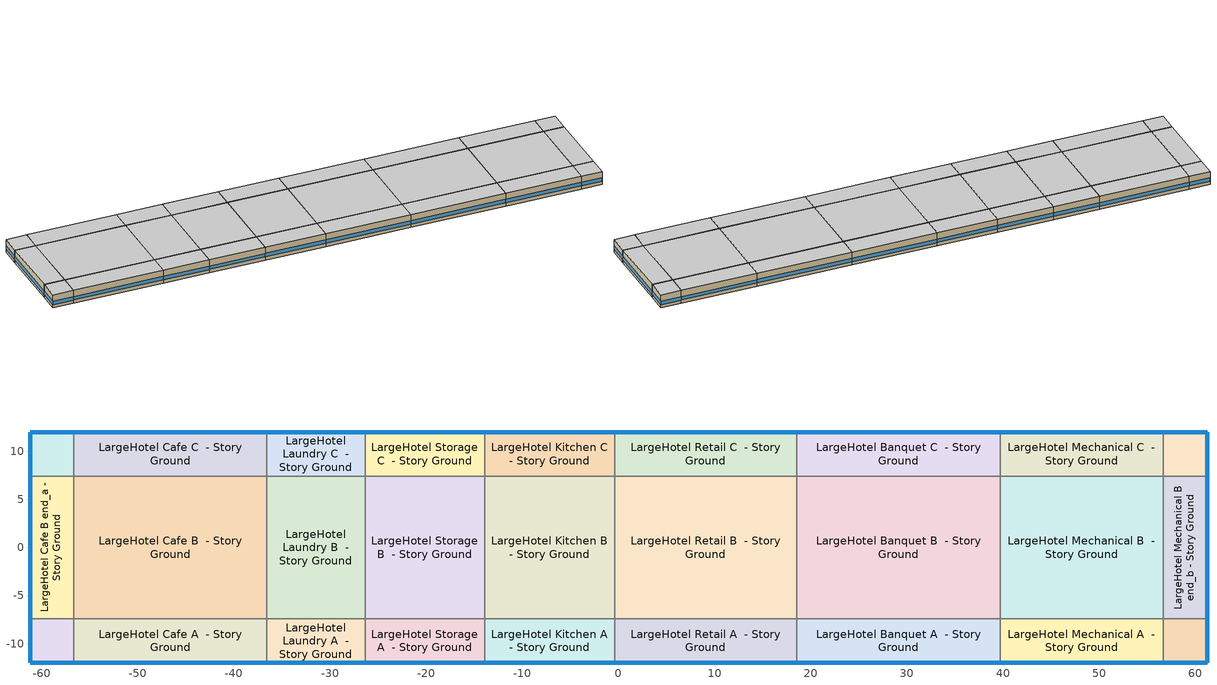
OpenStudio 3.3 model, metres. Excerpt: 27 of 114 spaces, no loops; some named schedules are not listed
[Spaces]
LargeHotel Cafe A end_a - Story Ground
 floor ground: -61.2,-12 -61.2,-7.43 -56.62,-7.43 -56.62,-12 z0
 wall outside: -61.2,-7.43 -61.2,-12 -56.62,-12 z0:3.05
 wall to LargeHotel Cafe B end_a - Story Ground: -56.62,-7.43 -61.2,-7.43 z0:3.05
 wall to LargeHotel Cafe A  - Story Ground: -56.62,-12 -56.62,-7.43 z0:3.05
 window: -61.2,-7.45 -61.2,-11.97 / -61.17,-12 -56.65,-12 z0.76:1.59
 ceiling adiabatic (LargeHotel Interior Ceiling): -56.62,-12 -56.62,-7.43 -61.2,-7.43 -61.2,-12 z3.05
LargeHotel Cafe B end_a - Story Ground
 floor ground: -61.2,-7.43 -61.2,7.43 -56.62,7.43 -56.62,-7.43 z0
 wall outside: -61.2,7.43 -61.2,-7.43 z0:3.05
 wall to LargeHotel Cafe C end_a - Story Ground: -56.62,7.43 -61.2,7.43 z0:3.05
 wall to LargeHotel Cafe B  - Story Ground: -56.62,-7.43 -56.62,7.43 z0:3.05
 window: -61.2,7.4 -61.2,-7.4 z0.76:1.59
 ceiling adiabatic (LargeHotel Interior Ceiling): -56.62,-7.43 -56.62,7.43 -61.2,7.43 -61.2,-7.43 z3.05
LargeHotel Cafe C end_a - Story Ground
 floor ground: -61.2,7.43 -61.2,12 -56.62,12 -56.62,7.43 z0
 wall outside: -56.62,12 -61.2,12 -61.2,7.43 z0:3.05
 wall to LargeHotel Cafe C  - Story Ground: -56.62,7.43 -56.62,12 z0:3.05
 window: -61.2,11.97 -61.2,7.45 / -56.65,12 -61.17,12 z0.76:1.59
 ceiling adiabatic (LargeHotel Interior Ceiling): -56.62,7.43 -56.62,12 -61.2,12 -61.2,7.43 z3.05
LargeHotel Cafe A  - Story Ground
 floor ground: -56.62,-12 -56.62,-7.43 -36.59,-7.43 -36.59,-12 z0
 wall outside: -56.62,-12 -36.59,-12 z0:3.05
 wall to LargeHotel Cafe B  - Story Ground: -36.59,-7.43 -56.62,-7.43 z0:3.05
 wall to LargeHotel Laundry A  - Story Ground: -36.59,-12 -36.59,-7.43 z0:3.05
 window: -56.6,-12 -36.61,-12 z0.76:1.59
 ceiling adiabatic (LargeHotel Interior Ceiling): -36.59,-12 -36.59,-7.43 -56.62,-7.43 -56.62,-12 z3.05
LargeHotel Cafe B  - Story Ground
 floor ground: -56.62,-7.43 -56.62,7.43 -36.59,7.43 -36.59,-7.43 z0
 wall to LargeHotel Cafe C  - Story Ground: -36.59,7.43 -56.62,7.43 z0:3.05
 wall to LargeHotel Laundry B  - Story Ground: -36.59,-7.43 -36.59,7.43 z0:3.05
 ceiling adiabatic (LargeHotel Interior Ceiling): -36.59,-7.43 -36.59,7.43 -56.62,7.43 -56.62,-7.43 z3.05
LargeHotel Cafe C  - Story Ground
 floor ground: -56.62,7.43 -56.62,12 -36.59,12 -36.59,7.43 z0
 wall outside: -36.59,12 -56.62,12 z0:3.05
 wall to LargeHotel Laundry C  - Story Ground: -36.59,7.43 -36.59,12 z0:3.05
 window: -36.61,12 -56.6,12 z0.76:1.59
 ceiling adiabatic (LargeHotel Interior Ceiling): -36.59,7.43 -36.59,12 -56.62,12 -56.62,7.43 z3.05
LargeHotel Laundry A  - Story Ground
 floor ground: -36.59,-12 -36.59,-7.43 -26.36,-7.43 -26.36,-12 z0
 wall outside: -36.59,-12 -26.36,-12 z0:3.05
 wall to LargeHotel Laundry B  - Story Ground: -26.36,-7.43 -36.59,-7.43 z0:3.05
 wall to LargeHotel Storage A  - Story Ground: -26.36,-12 -26.36,-7.43 z0:3.05
 window: -36.56,-12 -26.38,-12 z0.76:1.59
 ceiling adiabatic (LargeHotel Interior Ceiling): -26.36,-12 -26.36,-7.43 -36.59,-7.43 -36.59,-12 z3.05
LargeHotel Laundry B  - Story Ground
 floor ground: -36.59,-7.43 -36.59,7.43 -26.36,7.43 -26.36,-7.43 z0
 wall to LargeHotel Laundry C  - Story Ground: -26.36,7.43 -36.59,7.43 z0:3.05
 wall to LargeHotel Storage B  - Story Ground: -26.36,-7.43 -26.36,7.43 z0:3.05
 ceiling adiabatic (LargeHotel Interior Ceiling): -26.36,-7.43 -26.36,7.43 -36.59,7.43 -36.59,-7.43 z3.05
LargeHotel Laundry C  - Story Ground
 floor ground: -36.59,7.43 -36.59,12 -26.36,12 -26.36,7.43 z0
 wall outside: -26.36,12 -36.59,12 z0:3.05
 wall to LargeHotel Storage C  - Story Ground: -26.36,7.43 -26.36,12 z0:3.05
 window: -26.38,12 -36.56,12 z0.76:1.59
 ceiling adiabatic (LargeHotel Interior Ceiling): -26.36,7.43 -26.36,12 -36.59,12 -36.59,7.43 z3.05
LargeHotel Storage A  - Story Ground
 floor ground: -26.36,-12 -26.36,-7.43 -13.91,-7.43 -13.91,-12 z0
 wall outside: -26.36,-12 -13.91,-12 z0:3.05
 wall to LargeHotel Storage B  - Story Ground: -13.91,-7.43 -26.36,-7.43 z0:3.05
 wall to LargeHotel Kitchen A  - Story Ground: -13.91,-12 -13.91,-7.43 z0:3.05
 window: -26.33,-12 -13.93,-12 z0.76:1.59
 ceiling adiabatic (LargeHotel Interior Ceiling): -13.91,-12 -13.91,-7.43 -26.36,-7.43 -26.36,-12 z3.05
LargeHotel Storage B  - Story Ground
 floor ground: -26.36,-7.43 -26.36,7.43 -13.91,7.43 -13.91,-7.43 z0
 wall to LargeHotel Storage C  - Story Ground: -13.91,7.43 -26.36,7.43 z0:3.05
 wall to LargeHotel Kitchen B  - Story Ground: -13.91,-7.43 -13.91,7.43 z0:3.05
 ceiling adiabatic (LargeHotel Interior Ceiling): -13.91,-7.43 -13.91,7.43 -26.36,7.43 -26.36,-7.43 z3.05
LargeHotel Storage C  - Story Ground
 floor ground: -26.36,7.43 -26.36,12 -13.91,12 -13.91,7.43 z0
 wall outside: -13.91,12 -26.36,12 z0:3.05
 wall to LargeHotel Kitchen C  - Story Ground: -13.91,7.43 -13.91,12 z0:3.05
 window: -13.93,12 -26.33,12 z0.76:1.59
 ceiling adiabatic (LargeHotel Interior Ceiling): -13.91,7.43 -13.91,12 -26.36,12 -26.36,7.43 z3.05
LargeHotel Kitchen A  - Story Ground
 floor ground: -13.91,-12 -13.91,-7.43 -0.42,-7.43 -0.42,-12 z0
 wall outside: -13.91,-12 -0.42,-12 z0:3.05
 wall to LargeHotel Kitchen B  - Story Ground: -0.42,-7.43 -13.91,-7.43 z0:3.05
 wall to LargeHotel Retail A  - Story Ground: -0.42,-12 -0.42,-7.43 z0:3.05
 window: -13.88,-12 -0.44,-12 z0.76:1.59
 ceiling adiabatic (LargeHotel Interior Ceiling): -0.42,-12 -0.42,-7.43 -13.91,-7.43 -13.91,-12 z3.05
LargeHotel Kitchen B  - Story Ground
 floor ground: -13.91,-7.43 -13.91,7.43 -0.42,7.43 -0.42,-7.43 z0
 wall to LargeHotel Kitchen C  - Story Ground: -0.42,7.43 -13.91,7.43 z0:3.05
 wall to LargeHotel Retail B  - Story Ground: -0.42,-7.43 -0.42,7.43 z0:3.05
 ceiling adiabatic (LargeHotel Interior Ceiling): -0.42,-7.43 -0.42,7.43 -13.91,7.43 -13.91,-7.43 z3.05
LargeHotel Kitchen C  - Story Ground
 floor ground: -13.91,7.43 -13.91,12 -0.42,12 -0.42,7.43 z0
 wall outside: -0.42,12 -13.91,12 z0:3.05
 wall to LargeHotel Retail C  - Story Ground: -0.42,7.43 -0.42,12 z0:3.05
 window: -0.44,12 -13.88,12 z0.76:1.59
 ceiling adiabatic (LargeHotel Interior Ceiling): -0.42,7.43 -0.42,12 -13.91,12 -13.91,7.43 z3.05
LargeHotel Retail A  - Story Ground
 floor ground: -0.42,-12 -0.42,-7.43 18.56,-7.43 18.56,-12 z0
 wall outside: -0.42,-12 18.56,-12 z0:3.05
 wall to LargeHotel Retail B  - Story Ground: 18.56,-7.43 -0.42,-7.43 z0:3.05
 wall to LargeHotel Banquet A  - Story Ground: 18.56,-12 18.56,-7.43 z0:3.05
 window: -0.39,-12 18.54,-12 z0.76:1.59
 ceiling adiabatic (LargeHotel Interior Ceiling): 18.56,-12 18.56,-7.43 -0.42,-7.43 -0.42,-12 z3.05
LargeHotel Retail B  - Story Ground
 floor ground: -0.42,-7.43 -0.42,7.43 18.56,7.43 18.56,-7.43 z0
 wall to LargeHotel Retail C  - Story Ground: 18.56,7.43 -0.42,7.43 z0:3.05
 wall to LargeHotel Banquet B  - Story Ground: 18.56,-7.43 18.56,7.43 z0:3.05
 ceiling adiabatic (LargeHotel Interior Ceiling): 18.56,-7.43 18.56,7.43 -0.42,7.43 -0.42,-7.43 z3.05
LargeHotel Retail C  - Story Ground
 floor ground: -0.42,7.43 -0.42,12 18.56,12 18.56,7.43 z0
 wall outside: 18.56,12 -0.42,12 z0:3.05
 wall to LargeHotel Banquet C  - Story Ground: 18.56,7.43 18.56,12 z0:3.05
 window: 18.54,12 -0.39,12 z0.76:1.59
 ceiling adiabatic (LargeHotel Interior Ceiling): 18.56,7.43 18.56,12 -0.42,12 -0.42,7.43 z3.05
LargeHotel Banquet A  - Story Ground
 floor ground: 18.56,-12 18.56,-7.43 39.7,-7.43 39.7,-12 z0
 wall outside: 18.56,-12 39.7,-12 z0:3.05
 wall to LargeHotel Banquet B  - Story Ground: 39.7,-7.43 18.56,-7.43 z0:3.05
 wall to LargeHotel Mechanical A  - Story Ground: 39.7,-12 39.7,-7.43 z0:3.05
 window: 18.59,-12 39.67,-12 z0.76:1.59
 ceiling adiabatic (LargeHotel Interior Ceiling): 39.7,-12 39.7,-7.43 18.56,-7.43 18.56,-12 z3.05
LargeHotel Banquet B  - Story Ground
 floor ground: 18.56,-7.43 18.56,7.43 39.7,7.43 39.7,-7.43 z0
 wall to LargeHotel Banquet C  - Story Ground: 39.7,7.43 18.56,7.43 z0:3.05
 wall to LargeHotel Mechanical B  - Story Ground: 39.7,-7.43 39.7,7.43 z0:3.05
 ceiling adiabatic (LargeHotel Interior Ceiling): 39.7,-7.43 39.7,7.43 18.56,7.43 18.56,-7.43 z3.05
LargeHotel Banquet C  - Story Ground
 floor ground: 18.56,7.43 18.56,12 39.7,12 39.7,7.43 z0
 wall outside: 39.7,12 18.56,12 z0:3.05
 wall to LargeHotel Mechanical C  - Story Ground: 39.7,7.43 39.7,12 z0:3.05
 window: 39.67,12 18.59,12 z0.76:1.59
 ceiling adiabatic (LargeHotel Interior Ceiling): 39.7,7.43 39.7,12 18.56,12 18.56,7.43 z3.05
LargeHotel Mechanical A  - Story Ground
 floor ground: 39.7,-12 39.7,-7.43 56.62,-7.43 56.62,-12 z0
 wall outside: 39.7,-12 56.62,-12 z0:3.05
 wall to LargeHotel Mechanical B  - Story Ground: 56.62,-7.43 39.7,-7.43 z0:3.05
 wall to LargeHotel Mechanical A end_b - Story Ground: 56.62,-12 56.62,-7.43 z0:3.05
 window: 39.73,-12 56.6,-12 z0.76:1.59
 ceiling adiabatic (LargeHotel Interior Ceiling): 56.62,-12 56.62,-7.43 39.7,-7.43 39.7,-12 z3.05
LargeHotel Mechanical B  - Story Ground
 floor ground: 39.7,-7.43 39.7,7.43 56.62,7.43 56.62,-7.43 z0
 wall to LargeHotel Mechanical C  - Story Ground: 56.62,7.43 39.7,7.43 z0:3.05
 wall to LargeHotel Mechanical B end_b - Story Ground: 56.62,-7.43 56.62,7.43 z0:3.05
 ceiling adiabatic (LargeHotel Interior Ceiling): 56.62,-7.43 56.62,7.43 39.7,7.43 39.7,-7.43 z3.05
LargeHotel Mechanical C  - Story Ground
 floor ground: 39.7,7.43 39.7,12 56.62,12 56.62,7.43 z0
 wall outside: 56.62,12 39.7,12 z0:3.05
 wall to LargeHotel Mechanical C end_b - Story Ground: 56.62,7.43 56.62,12 z0:3.05
 window: 56.6,12 39.73,12 z0.76:1.59
 ceiling adiabatic (LargeHotel Interior Ceiling): 56.62,7.43 56.62,12 39.7,12 39.7,7.43 z3.05
LargeHotel Mechanical A end_b - Story Ground
 floor ground: 56.62,-12 56.62,-7.43 61.2,-7.43 61.2,-12 z0
 wall outside: 56.62,-12 61.2,-12 61.2,-7.43 z0:3.05
 wall to LargeHotel Mechanical B end_b - Story Ground: 61.2,-7.43 56.62,-7.43 z0:3.05
 window: 61.2,-11.97 61.2,-7.45 / 56.65,-12 61.17,-12 z0.76:1.59
 ceiling adiabatic (LargeHotel Interior Ceiling): 61.2,-12 61.2,-7.43 56.62,-7.43 56.62,-12 z3.05
LargeHotel Mechanical B end_b - Story Ground
 floor ground: 56.62,-7.43 56.62,7.43 61.2,7.43 61.2,-7.43 z0
 wall outside: 61.2,-7.43 61.2,7.43 z0:3.05
 wall to LargeHotel Mechanical C end_b - Story Ground: 61.2,7.43 56.62,7.43 z0:3.05
 window: 61.2,-7.4 61.2,7.4 z0.76:1.59
 ceiling adiabatic (LargeHotel Interior Ceiling): 61.2,-7.43 61.2,7.43 56.62,7.43 56.62,-7.43 z3.05
LargeHotel Mechanical C end_b - Story Ground
 floor ground: 56.62,7.43 56.62,12 61.2,12 61.2,7.43 z0
 wall outside: 61.2,7.43 61.2,12 56.62,12 z0:3.05
 window: 61.17,12 56.65,12 / 61.2,7.45 61.2,11.97 z0.76:1.59
 ceiling adiabatic (LargeHotel Interior Ceiling): 61.2,7.43 61.2,12 56.62,12 56.62,7.43 z3.05
[Site]
Buffalo Niagara Intl Ap_NY_USA: Latitude {deg}=42.93; Longitude {deg}=-78.73; Time Zone {hr}=-5; Elevation {m}=215; Terrain=City
[Site:WaterMainsTemperature]
Calculation Method=Correlation; Annual Average Outdoor Air Temperature {C}=8.96667; Maximum Difference In Monthly Average Outdoor Air Temperatures {deltaC}=26.2
[SizingPeriod:DesignDay] Barometric Pressure {Pa}=98769; Rain Indicator=No; Snow Indicator=No; Day of Month=21; Daylight Saving Time Indicator=No; Humidity Condition Type=Wetbulb; Dry-Bulb Temperature Range Modifier Type=DefaultMultipliers
Name | Maximum Dry-Bulb Temperature {C} | Daily Dry-Bulb Temperature Range {deltaC} | Wind Speed {m/s} | Wind Direction {deg} | Month | Day Type | Wetbulb or DewPoint at Maximum Dry-Bulb {C} | Solar Model Indicator | ASHRAE Clear Sky Optical Depth for Beam Irradiance | ASHRAE Clear Sky Optical Depth for Diffuse Irradiance | Sky Clearness
Buffalo Niagara Intl Ap Ann Clg .4% Condns DB=>MWB 1 | 30.3 | 9.3 | 5.7 | 240 | 7 | SummerDesignDay | 21.8 | ASHRAETau | 0.462 | 2.001
Buffalo Niagara Intl Ap Ann Clg .4% Condns WB=>MDB 1 | 27.8 | 9.3 | 5.7 | 240 | 7 | SummerDesignDay | 23.8 | ASHRAETau | 0.462 | 2.001
Buffalo Niagara Intl Ap Ann Htg 99.6% Condns DB 1 | -16.3 | 0 | 5.1 | 270 | 1 | WinterDesignDay | -16.3 | ASHRAEClearSky |  |  | 0
[ClimateZones]
Climate Zone Institution Name 1=ASHRAE; Climate Zone Document Name 1=ANSI/ASHRAE Standard 169; Climate Zone Document Year 1=2006; Climate Zone Value 1=6A
[Building]
90.1-2013|LargeHotel: Default Construction Set=Res 90.1-2013 - LrgHotel - ASHRAE 169-2013-6A; Standards Building Type=LargeHotel
[Site:GroundTemperature:FCfactorMethod]
January Ground Temperature {C}=7.4; February Ground Temperature {C}=-0; March Ground Temperature {C}=-7.6; April Ground Temperature {C}=-12.6; May Ground Temperature {C}=-7.7; June Ground Temperature {C}=0.3; July Ground Temperature {C}=7; August Ground Temperature {C}=14.2; September Ground Temperature {C}=19.2; October Ground Temperature {C}=20.9; November Ground Temperature {C}=20; December Ground Temperature {C}=15.4
[DefaultConstructionSet]
Res 90.1-2013 - LrgHotel - ASHRAE 169-2013-6A: Default Exterior Surface Constructions=Default Surface Constructions 1; Default Interior Surface Constructions=Default Surface Constructions 2; Default Ground Contact Surface Constructions=Default Surface Constructions 3; Default Exterior SubSurface Constructions=Default Sub Surface Constructions 1; Default Interior SubSurface Constructions=Default Sub Surface Constructions 2; Interior Partition Construction=Typical Interior Partition
[DefaultSurfaceConstructions]
Name | Floor Construction | Wall Construction | Roof Ceiling Construction
Default Surface Constructions 1 | Typical Insulated Exterior Mass Floor R-19.61 | Typical Insulated Exterior Mass Wall R-12.5 | Typical IEAD Roof R-31.25
Default Surface Constructions 2 | LargeHotel Interior Floor | LargeHotel Interior Wall | LargeHotel Interior Ceiling
Default Surface Constructions 3 | Typical Insulated Carpeted 8in Slab Floor | Typical Insulated Basement Mass Wall
[Construction]
Typical Insulated Exterior Mass Floor R-19.61: Typical Insulation R-17.04, 4 in. Normalweight Concrete Floor, Typical Carpet Pad
Typical Insulated Exterior Mass Wall R-12.5: 1IN Stucco, 8IN CONCRETE HW RefBldg, Typical Insulation R-10.11, 1/2IN Gypsum
Typical IEAD Roof R-31.25: Roof Membrane, Typical Insulation R-30.13, Metal Roof Surface
LargeHotel Interior Floor: G01 13mm gypsum board, Nonres_Floor_Insulation, 100mm Normalweight concrete floor, CP02 CARPET PAD
LargeHotel Interior Wall: G01 13mm gypsum board, G01 13mm gypsum board
LargeHotel Interior Ceiling: CP02 CARPET PAD, 100mm Normalweight concrete floor, Nonres_Floor_Insulation, G01 13mm gypsum board
Typical Insulated Carpeted 8in Slab Floor: 8 in. Normalweight Concrete Floor, Typical Carpet Pad
Typical Insulated Basement Mass Wall: 8 in. Concrete Block Basement Wall
U 0.48 SHGC 0.40 Dbl Ref-D Clr 6mm/13mm: REF D CLEAR 6MM, AIR 13MM, CLEAR 6MM
Typical Insulated Metal Door R-2.0: F08 Metal surface, Typical Insulation R-1.15
U 0.44 SHGC 0.26 Dbl Ref-B-H Clr 6mm/13mm Air: REF B CLEAR HI 6MM, AIR 13MM, CLEAR 6MM
Typical Overhead Door R-2.0: Typical Insulation R-1.15 1
Window_U_0.50_SHGC_0.40_Skylight_Frame_Width_0.430_in: Glass_2052_LayerAvg, Gap_1_W_0_0038, Glass_2027F_LayerAvg
Typical Interior Window: Clear 3mm
Typical Interior Door; Typical Interior Partition: G05 25mm wood
InteriorFurnishings 1: Std Wood 6inch 1
[Material:NoMass] Roughness=Smooth; Thermal Absorptance=0.9; Solar Absorptance=0.7
Name | Thermal Resistance {m2-K/W} | Visible Absorptance
Typical Insulation R-17.04 | 3.00072 | 0.7
Typical Carpet Pad; CP02 CARPET PAD | 0.21648 | 0.8
Typical Insulation R-10.11 | 1.78074 | 0.7
Typical Insulation R-30.13 | 5.30668 | 0.7
Nonres_Floor_Insulation | 2.88292 | 0.7
Typical Insulation R-1.15 | 0.202509 | 0.7
Typical Insulation R-1.15 1 | 0.202527 | 0.7
[Material] Thermal Absorptance=0.9
Name | Roughness | Thickness {m} | Conductivity {W/m-K} | Density {kg/m3} | Specific Heat {J/kg-K} | Solar Absorptance | Visible Absorptance
4 in. Normalweight Concrete Floor | MediumRough | 0.1016 | 2.31 | 2322 | 832 | 0.7 | 0.7
1IN Stucco | Smooth | 0.0253 | 0.6918 | 1858 | 837 | 0.7 | 0.92
8IN CONCRETE HW RefBldg | Rough | 0.2032 | 1.311 | 2240 | 836.8 | 0.7 | 0.7
1/2IN Gypsum | Smooth | 0.0127 | 0.16 | 784.9 | 830 | 0.4 | 0.4
Roof Membrane | VeryRough | 0.0095 | 0.16 | 1121.29 | 1460 | 0.7 | 0.7
Metal Roof Surface; F08 Metal surface | Smooth | 0.0008 | 45.28 | 7824 | 500 | 0.7 | 0.7
G01 13mm gypsum board | Smooth | 0.0127 | 0.160031 | 800.001 | 1090.73 | 0.7 | 0.5
100mm Normalweight concrete floor | MediumRough | 0.1016 | 2.31045 | 2322 | 832.557 | 0.7 | 0.7
8 in. Normalweight Concrete Floor | MediumRough | 0.2032 | 2.31 | 2322 | 832 | 0.7 | 0.7
8 in. Concrete Block Basement Wall | MediumRough | 0.2032 | 1.326 | 1842 | 912 | 0.7 | 0.7
G05 25mm wood | MediumSmooth | 0.0254 | 0.15 | 608 | 1630 | 0.5 | 0.5
Std Wood 6inch 1 | MediumSmooth | 0.15 | 0.12 | 540 | 1210 | 0.7 | 0.7
[DefaultSubSurfaceConstructions]
Name | Fixed Window Construction | Operable Window Construction | Door Construction | Glass Door Construction | Overhead Door Construction | Skylight Construction | Tubular Daylight Dome Construction | Tubular Daylight Diffuser Construction
Default Sub Surface Constructions 1 | U 0.48 SHGC 0.40 Dbl Ref-D Clr 6mm/13mm | U 0.48 SHGC 0.40 Dbl Ref-D Clr 6mm/13mm | Typical Insulated Metal Door R-2.0 | U 0.44 SHGC 0.26 Dbl Ref-B-H Clr 6mm/13mm Air | Typical Overhead Door R-2.0 | Window_U_0.50_SHGC_0.40_Skylight_Frame_Width_0.430_in | Typical Interior Window | Typical Interior Window
Default Sub Surface Constructions 2 | Typical Interior Window | Typical Interior Window | Typical Interior Door
[WindowMaterial:Glazing] Optical Data Type=SpectralAverage; Infrared Transmittance at Normal Incidence=0; Dirt Correction Factor for Solar and Visible Transmittance=1; Solar Diffusing=No
Name | Thickness {m} | Solar Transmittance at Normal Incidence | Front Side Solar Reflectance at Normal Incidence | Back Side Solar Reflectance at Normal Incidence | Visible Transmittance at Normal Incidence | Front Side Visible Reflectance at Normal Incidence | Back Side Visible Reflectance at Normal Incidence | Front Side Infrared Hemispherical Emissivity | Back Side Infrared Hemispherical Emissivity | Conductivity {W/m-K}
REF D CLEAR 6MM | 0.006 | 0.429 | 0.308 | 0.379 | 0.334 | 0.453 | 0.505 | 0.84 | 0.82 | 0.9
CLEAR 6MM | 0.006 | 0.775 | 0.071 | 0.071 | 0.881 | 0.08 | 0.08 | 0.84 | 0.84 | 0.9
REF B CLEAR HI 6MM | 0.006 | 0.24 | 0.16 | 0.32 | 0.3 | 0.16 | 0.29 | 0.84 | 0.6 | 0.9
Glass_2052_LayerAvg | 0.00837 | 0.507767 | 0.054228 | 0.0544931 | 0.586833 | 0.05805 | 0.058397 | 0.84 | 0.84 | 1
Glass_2027F_LayerAvg | 0.004 | 0.369744 | 0.470069 | 0.340935 | 0.765222 | 0.0546 | 0.073741 | 0.03675 | 0.84 | 1
Clear 3mm | 0.003 | 0.837 | 0.075 | 0.075 | 0.898 | 0.081 | 0.081 | 0.84 | 0.84 | 0.9
[WindowMaterial:Gas] Gas Type=Air
Name | Thickness {m}
AIR 13MM | 0.0127
Gap_1_W_0_0038 | 0.0038
[SpaceType] Standards Building Type=LargeHotel
Name | Default Schedule Set | Design Specification Outdoor Air Object | Standards Space Type
LargeHotel Laundry - 90.1-2013 | LargeHotel Laundry Schedule Set | LargeHotel Laundry Ventilation | Laundry
LargeHotel Storage - 90.1-2013 | LargeHotel Storage Schedule Set | LargeHotel Storage Ventilation | Storage
LargeHotel Kitchen - 90.1-2013 | LargeHotel Kitchen Schedule Set | LargeHotel Kitchen Ventilation | Kitchen
LargeHotel Retail - 90.1-2013 | LargeHotel Retail Schedule Set | LargeHotel Retail Ventilation | Retail
LargeHotel Mechanical - 90.1-2013 | LargeHotel Mechanical Schedule Set | LargeHotel Mechanical Ventilation | Mechanical
LargeHotel Cafe - 90.1-2013 | LargeHotel Cafe Schedule Set | LargeHotel Cafe Ventilation | Cafe
LargeHotel Banquet - 90.1-2013 | LargeHotel Banquet Schedule Set | LargeHotel Banquet Ventilation | Banquet
[BuildingStory]
Story Ground: Nominal Z Coordinate {m}=0; Nominal Floor to Floor Height {m}=3.048
[Space] Building Story=Story Ground
Name | Space Type | Thermal Zone
LargeHotel Cafe A end_a - Story Ground | LargeHotel Cafe - 90.1-2013 | Zone LargeHotel Cafe A end_a - Story Ground
LargeHotel Cafe B end_a - Story Ground | LargeHotel Cafe - 90.1-2013 | Zone LargeHotel Cafe B end_a - Story Ground
LargeHotel Cafe C end_a - Story Ground | LargeHotel Cafe - 90.1-2013 | Zone LargeHotel Cafe C end_a - Story Ground
LargeHotel Cafe A  - Story Ground | LargeHotel Cafe - 90.1-2013 | Zone LargeHotel Cafe A  - Story Ground
LargeHotel Cafe B  - Story Ground | LargeHotel Cafe - 90.1-2013 | Zone LargeHotel Cafe B  - Story Ground
LargeHotel Cafe C  - Story Ground | LargeHotel Cafe - 90.1-2013 | Zone LargeHotel Cafe C  - Story Ground
LargeHotel Laundry A  - Story Ground | LargeHotel Laundry - 90.1-2013 | Zone LargeHotel Laundry A  - Story Ground
LargeHotel Laundry B  - Story Ground | LargeHotel Laundry - 90.1-2013 | Zone LargeHotel Laundry B  - Story Ground
LargeHotel Laundry C  - Story Ground | LargeHotel Laundry - 90.1-2013 | Zone LargeHotel Laundry C  - Story Ground
LargeHotel Storage A  - Story Ground | LargeHotel Storage - 90.1-2013 | Zone LargeHotel Storage A  - Story Ground
LargeHotel Storage B  - Story Ground | LargeHotel Storage - 90.1-2013 | Zone LargeHotel Storage B  - Story Ground
LargeHotel Storage C  - Story Ground | LargeHotel Storage - 90.1-2013 | Zone LargeHotel Storage C  - Story Ground
LargeHotel Kitchen A  - Story Ground | LargeHotel Kitchen - 90.1-2013 | Zone LargeHotel Kitchen A  - Story Ground
LargeHotel Kitchen B  - Story Ground | LargeHotel Kitchen - 90.1-2013 | Zone LargeHotel Kitchen B  - Story Ground
LargeHotel Kitchen C  - Story Ground | LargeHotel Kitchen - 90.1-2013 | Zone LargeHotel Kitchen C  - Story Ground
LargeHotel Retail A  - Story Ground | LargeHotel Retail - 90.1-2013 | Zone LargeHotel Retail A  - Story Ground
LargeHotel Retail B  - Story Ground | LargeHotel Retail - 90.1-2013 | Zone LargeHotel Retail B  - Story Ground
LargeHotel Retail C  - Story Ground | LargeHotel Retail - 90.1-2013 | Zone LargeHotel Retail C  - Story Ground
LargeHotel Banquet A  - Story Ground | LargeHotel Banquet - 90.1-2013 | Zone LargeHotel Banquet A  - Story Ground
LargeHotel Banquet B  - Story Ground | LargeHotel Banquet - 90.1-2013 | Zone LargeHotel Banquet B  - Story Ground
LargeHotel Banquet C  - Story Ground | LargeHotel Banquet - 90.1-2013 | Zone LargeHotel Banquet C  - Story Ground
LargeHotel Mechanical A  - Story Ground | LargeHotel Mechanical - 90.1-2013 | Zone LargeHotel Mechanical A  - Story Ground
LargeHotel Mechanical B  - Story Ground | LargeHotel Mechanical - 90.1-2013 | Zone LargeHotel Mechanical B  - Story Ground
LargeHotel Mechanical C  - Story Ground | LargeHotel Mechanical - 90.1-2013 | Zone LargeHotel Mechanical C  - Story Ground
LargeHotel Mechanical A end_b - Story Ground | LargeHotel Mechanical - 90.1-2013 | Zone LargeHotel Mechanical A end_b - Story Ground
LargeHotel Mechanical B end_b - Story Ground | LargeHotel Mechanical - 90.1-2013 | Zone LargeHotel Mechanical B end_b - Story Ground
LargeHotel Mechanical C end_b - Story Ground | LargeHotel Mechanical - 90.1-2013 | Zone LargeHotel Mechanical C end_b - Story Ground
[ThermalZone] Multiplier=1; Use Ideal Air Loads=No
Name | Thermostat | Primary Daylighting Control | Fraction of Zone Controlled by Primary Daylighting Control | Secondary Daylighting Control | Fraction of Zone Controlled by Secondary Daylighting Control
Zone LargeHotel Cafe A end_a - Story Ground | LargeHotel Cafe - 90.1-2013 Thermostat 1
Zone LargeHotel Cafe B end_a - Story Ground | LargeHotel Cafe - 90.1-2013 Thermostat 3 | LargeHotel Cafe B end_a - Story Ground Daylt Sensor 1 | 0.347 | LargeHotel Cafe B end_a - Story Ground Daylt Sensor 2 | 0.347
Zone LargeHotel Cafe C end_a - Story Ground | LargeHotel Cafe - 90.1-2013 Thermostat 5
Zone LargeHotel Cafe A  - Story Ground | LargeHotel Cafe - 90.1-2013 Thermostat | LargeHotel Cafe A  - Story Ground Daylt Sensor 1 | 0.347 | LargeHotel Cafe A  - Story Ground Daylt Sensor 2 | 0.347
Zone LargeHotel Cafe B  - Story Ground | LargeHotel Cafe - 90.1-2013 Thermostat 2
Zone LargeHotel Cafe C  - Story Ground | LargeHotel Cafe - 90.1-2013 Thermostat 4 | LargeHotel Cafe C  - Story Ground Daylt Sensor 1 | 0.347 | LargeHotel Cafe C  - Story Ground Daylt Sensor 2 | 0.347
Zone LargeHotel Laundry A  - Story Ground | LargeHotel Laundry - 90.1-2013 Thermostat
Zone LargeHotel Laundry B  - Story Ground | LargeHotel Laundry - 90.1-2013 Thermostat 1
Zone LargeHotel Laundry C  - Story Ground | LargeHotel Laundry - 90.1-2013 Thermostat 2
Zone LargeHotel Storage A  - Story Ground | LargeHotel Storage - 90.1-2013 Thermostat
Zone LargeHotel Storage B  - Story Ground | LargeHotel Storage - 90.1-2013 Thermostat 1
Zone LargeHotel Storage C  - Story Ground | LargeHotel Storage - 90.1-2013 Thermostat 2
Zone LargeHotel Kitchen A  - Story Ground | LargeHotel Kitchen - 90.1-2013 Thermostat | LargeHotel Kitchen A  - Story Ground Daylt Sensor 1 | 0.347 | LargeHotel Kitchen A  - Story Ground Daylt Sensor 2 | 0.347
Zone LargeHotel Kitchen B  - Story Ground | LargeHotel Kitchen - 90.1-2013 Thermostat 1
Zone LargeHotel Kitchen C  - Story Ground | LargeHotel Kitchen - 90.1-2013 Thermostat 2 | LargeHotel Kitchen C  - Story Ground Daylt Sensor 1 | 0.347 | LargeHotel Kitchen C  - Story Ground Daylt Sensor 2 | 0.347
Zone LargeHotel Retail A  - Story Ground | LargeHotel Retail - 90.1-2013 Thermostat | LargeHotel Retail A  - Story Ground Daylt Sensor 1 | 0.347 | LargeHotel Retail A  - Story Ground Daylt Sensor 2 | 0.347
Zone LargeHotel Retail B  - Story Ground | LargeHotel Retail - 90.1-2013 Thermostat 1
Zone LargeHotel Retail C  - Story Ground | LargeHotel Retail - 90.1-2013 Thermostat 2 | LargeHotel Retail C  - Story Ground Daylt Sensor 1 | 0.347 | LargeHotel Retail C  - Story Ground Daylt Sensor 2 | 0.347
Zone LargeHotel Banquet A  - Story Ground | LargeHotel Banquet - 90.1-2013 Thermostat | LargeHotel Banquet A  - Story Ground Daylt Sensor 1 | 0.347 | LargeHotel Banquet A  - Story Ground Daylt Sensor 2 | 0.347
Zone LargeHotel Banquet B  - Story Ground | LargeHotel Banquet - 90.1-2013 Thermostat 3
Zone LargeHotel Banquet C  - Story Ground | LargeHotel Banquet - 90.1-2013 Thermostat 6 | LargeHotel Banquet C  - Story Ground Daylt Sensor 1 | 0.347 | LargeHotel Banquet C  - Story Ground Daylt Sensor 2 | 0.347
Zone LargeHotel Mechanical A  - Story Ground | LargeHotel Mechanical - 90.1-2013 Thermostat
Zone LargeHotel Mechanical B  - Story Ground | LargeHotel Mechanical - 90.1-2013 Thermostat 2
Zone LargeHotel Mechanical C  - Story Ground | LargeHotel Mechanical - 90.1-2013 Thermostat 4
Zone LargeHotel Mechanical A end_b - Story Ground | LargeHotel Mechanical - 90.1-2013 Thermostat 1
Zone LargeHotel Mechanical B end_b - Story Ground | LargeHotel Mechanical - 90.1-2013 Thermostat 3
Zone LargeHotel Mechanical C end_b - Story Ground | LargeHotel Mechanical - 90.1-2013 Thermostat 5
[People:Definition] Number of People Calculation Method=People/Area; Fraction Radiant=0.3; Enable ASHRAE 55 Comfort Warnings=Yes; Mean Radiant Temperature Calculation Type=ZoneAveraged; Thermal Comfort Model Type 1=Fanger
Name | People per Space Floor Area {person/m2}
LargeHotel Banquet People Definition; LargeHotel Cafe People Definition | 0.753474
LargeHotel Kitchen People Definition | 0.215278
LargeHotel Laundry People Definition | 0.107639
LargeHotel Retail People Definition | 0.161459
[People] Work Efficiency Schedule=Work Efficiency Schedule; Clothing Insulation Schedule=Clothing Schedule; Air Velocity Schedule=Air Velocity Schedule; Multiplier=1
Name | People Definition | Space or SpaceType
LargeHotel Banquet People | LargeHotel Banquet People Definition | LargeHotel Banquet - 90.1-2013
LargeHotel Cafe People | LargeHotel Cafe People Definition | LargeHotel Cafe - 90.1-2013
LargeHotel Kitchen People | LargeHotel Kitchen People Definition | LargeHotel Kitchen - 90.1-2013
LargeHotel Laundry People | LargeHotel Laundry People Definition | LargeHotel Laundry - 90.1-2013
LargeHotel Retail People | LargeHotel Retail People Definition | LargeHotel Retail - 90.1-2013
[Lights:Definition] Design Level Calculation Method=Watts/Area; Fraction Radiant=0.7; Fraction Visible=0.2; Return Air Fraction=0
Name | Watts per Space Floor Area {W/m2}
LargeHotel Banquet Lights Definition; LargeHotel Cafe Lights Definition | 6.99654
LargeHotel Kitchen Lights Definition | 13.0243
LargeHotel Laundry Lights Definition | 6.45835
LargeHotel Mechanical Lights Definition | 4.52084
LargeHotel Retail Lights Definition | 13.5625
LargeHotel Storage Lights Definition | 6.78126
[Lights] Fraction Replaceable=1
Name | Lights Definition | Space or SpaceType
LargeHotel Banquet Lights | LargeHotel Banquet Lights Definition | LargeHotel Banquet - 90.1-2013
LargeHotel Cafe Lights | LargeHotel Cafe Lights Definition | LargeHotel Cafe - 90.1-2013
LargeHotel Kitchen Lights | LargeHotel Kitchen Lights Definition | LargeHotel Kitchen - 90.1-2013
LargeHotel Laundry Lights | LargeHotel Laundry Lights Definition | LargeHotel Laundry - 90.1-2013
LargeHotel Mechanical Lights | LargeHotel Mechanical Lights Definition | LargeHotel Mechanical - 90.1-2013
LargeHotel Retail Lights | LargeHotel Retail Lights Definition | LargeHotel Retail - 90.1-2013
LargeHotel Storage Lights | LargeHotel Storage Lights Definition | LargeHotel Storage - 90.1-2013
[ElectricEquipment:Definition]
Name | Design Level Calculation Method | Watts per Space Floor Area {W/m2} | Fraction Latent | Fraction Radiant | Fraction Lost | Design Level {W}
LargeHotel Banquet Elec Equip Definition | Watts/Area | 67.8234 | 0 | 0.5 | 0
LargeHotel Cafe Elec Equip Definition; LargeHotel Mechanical Elec Equip Definition | Watts/Area | 5.38196 | 0 | 0.5 | 0
LargeHotel Kitchen Elec Equip Definition | Watts/Area | 508.057 | 0.2 | 0.5 | 0.1
LargeHotel Laundry Elec Equip Definition | Watts/Area | 61.6772 | 0 | 0.5 | 0
LargeHotel Retail Elec Equip Definition | Watts/Area | 10.7639 | 0 | 0.5 | 0
LargeHotel Storage Elec Equip Definition | Watts/Area | 2.69098 | 0 | 0.5 | 0
Elevator Lift Motor | EquipmentLevel |  | 0 | 0 | 1 | 20370
Elevator Fan | EquipmentLevel |  |  | 0.5 |  | 30.9576
Elevator Lights | EquipmentLevel |  |  | 0.5 |  | 32.3486
[ElectricEquipment]
Name | Electric Equipment Definition | Space or SpaceType | Schedule | Multiplier
LargeHotel Banquet Elec Equip | LargeHotel Banquet Elec Equip Definition | LargeHotel Banquet - 90.1-2013
LargeHotel Cafe Elec Equip | LargeHotel Cafe Elec Equip Definition | LargeHotel Cafe - 90.1-2013
LargeHotel Kitchen Elec Equip | LargeHotel Kitchen Elec Equip Definition | LargeHotel Kitchen - 90.1-2013
LargeHotel Laundry Elec Equip | LargeHotel Laundry Elec Equip Definition | LargeHotel Laundry - 90.1-2013
LargeHotel Mechanical Elec Equip | LargeHotel Mechanical Elec Equip Definition | LargeHotel Mechanical - 90.1-2013
LargeHotel Retail Elec Equip | LargeHotel Retail Elec Equip Definition | LargeHotel Retail - 90.1-2013
LargeHotel Storage Elec Equip | LargeHotel Storage Elec Equip Definition | LargeHotel Storage - 90.1-2013
13 Elevator Lift Motors | Elevator Lift Motor | LargeHotel Banquet B  - Story Ground | Elevator Schedule 1 | 13
13 Elevator Fans | Elevator Fan | LargeHotel Banquet B  - Story Ground | Elevator Schedule 3 | 13
13 Elevator Lights | Elevator Lights | LargeHotel Banquet B  - Story Ground | Elevator Schedule 2 | 13
[DesignSpecification:OutdoorAir] Outdoor Air Method=Sum
Name | Outdoor Air Flow per Person {m3/s-person} | Outdoor Air Flow per Floor Area {m3/s-m2}
LargeHotel Banquet Ventilation | 0.00235974 | 0.0003048
LargeHotel Cafe Ventilation; LargeHotel Kitchen Ventilation | 0.00353961 | 0.0009144
LargeHotel Laundry Ventilation | 0.00353961 | 0.0003048
LargeHotel Mechanical Ventilation; LargeHotel Storage Ventilation |  | 0.0006096
LargeHotel Retail Ventilation | 0.00353961 | 0.0006096
[DefaultScheduleSet] Number of People Schedule=HotelLarge BLDG_OCC_SCH; People Activity Level Schedule=HotelLarge ACTIVITY_SCH; Infiltration Schedule=HotelLarge INFIL_QUARTER_ON_SCH
Name | Lighting Schedule | Electric Equipment Schedule | Gas Equipment Schedule
LargeHotel Banquet Schedule Set | HotelLarge BLDG_LIGHT_SCH_2013 | HotelLarge Kitchen_Elec_Equip_SCH
LargeHotel Cafe Schedule Set; LargeHotel Retail Schedule Set | HotelLarge BLDG_LIGHT_SCH_2013 | HotelLarge BLDG_EQUIP_SCH
LargeHotel Kitchen Schedule Set | HotelLarge BLDG_LIGHT_SCH_2013 | HotelLarge Kitchen_Elec_Equip_SCH | HotelLarge Kitchen_Gas_Equip_SCH
LargeHotel Laundry Schedule Set | HotelLarge BLDG_LIGHT_SCH_2013 | HotelLarge BLDG_EQUIP_SCH | HotelLarge BLDG_EQUIP_SCH
LargeHotel Mechanical Schedule Set | HotelLarge BLDG_LIGHT_MECHANIC_SCH_2013 | HotelLarge BLDG_EQUIP_SCH
LargeHotel Storage Schedule Set | HotelLarge BLDG_LIGHT_STORAGE_SCH_2013 | HotelLarge BLDG_EQUIP_SCH
[GasEquipment:Definition] Design Level Calculation Method=Watts/Area
Name | Watts per Space Floor Area {W/m2} | Fraction Latent | Fraction Radiant | Fraction Lost
LargeHotel Kitchen Gas Equip Definition | 2419.57 | 0.1 | 0.2 | 0.7
LargeHotel Laundry Gas Equip Definition | 536.28 | 0 | 0.5 | 0
[GasEquipment]
Name | Gas Equipment Definition | Space or SpaceType
LargeHotel Kitchen Gas Equip | LargeHotel Kitchen Gas Equip Definition | LargeHotel Kitchen - 90.1-2013
LargeHotel Laundry Gas Equip | LargeHotel Laundry Gas Equip Definition | LargeHotel Laundry - 90.1-2013
[SpaceInfiltration:DesignFlowRate] Schedule=Always On Discrete; Design Flow Rate Calculation Method=Flow/ExteriorArea; Flow per Exterior Surface Area {m3/s-m2}=0.000569573; Constant Term Coefficient=0; Temperature Term Coefficient=0; Velocity Term Coefficient=0.224; Velocity Squared Term Coefficient=0
Name | Space or SpaceType
LargeHotel Banquet A  - Story Ground Infiltration | LargeHotel Banquet A  - Story Ground
LargeHotel Banquet C  - Story Ground Infiltration | LargeHotel Banquet C  - Story Ground
LargeHotel Cafe A  - Story Ground Infiltration | LargeHotel Cafe A  - Story Ground
LargeHotel Cafe A end_a - Story Ground Infiltration | LargeHotel Cafe A end_a - Story Ground
LargeHotel Cafe B end_a - Story Ground Infiltration | LargeHotel Cafe B end_a - Story Ground
LargeHotel Cafe C  - Story Ground Infiltration | LargeHotel Cafe C  - Story Ground
LargeHotel Cafe C end_a - Story Ground Infiltration | LargeHotel Cafe C end_a - Story Ground
LargeHotel Kitchen A  - Story Ground Infiltration | LargeHotel Kitchen A  - Story Ground
LargeHotel Kitchen C  - Story Ground Infiltration | LargeHotel Kitchen C  - Story Ground
LargeHotel Laundry A  - Story Ground Infiltration | LargeHotel Laundry A  - Story Ground
LargeHotel Laundry C  - Story Ground Infiltration | LargeHotel Laundry C  - Story Ground
LargeHotel Mechanical A  - Story Ground Infiltration | LargeHotel Mechanical A  - Story Ground
LargeHotel Mechanical A end_b - Story Ground Infiltration | LargeHotel Mechanical A end_b - Story Ground
LargeHotel Mechanical B end_b - Story Ground Infiltration | LargeHotel Mechanical B end_b - Story Ground
LargeHotel Mechanical C  - Story Ground Infiltration | LargeHotel Mechanical C  - Story Ground
LargeHotel Mechanical C end_b - Story Ground Infiltration | LargeHotel Mechanical C end_b - Story Ground
LargeHotel Retail A  - Story Ground Infiltration | LargeHotel Retail A  - Story Ground
LargeHotel Retail C  - Story Ground Infiltration | LargeHotel Retail C  - Story Ground
LargeHotel Storage A  - Story Ground Infiltration | LargeHotel Storage A  - Story Ground
LargeHotel Storage C  - Story Ground Infiltration | LargeHotel Storage C  - Story Ground
[Exterior:Lights:Definition]
Name | Design Level {W}
Parking Areas and Drives Def (W/ft^2) | 0.1
Building Facades Def (W/ft^2) | 0.15
Main Entries Def (W/ft) | 30
Other Doors Def (W/ft) | 20
Entry Canopies Def (W/ft^2) | 0.4
[Exterior:Lights] Control Option=AstronomicalClock
Name | Exterior Lights Definition | Schedule | Multiplier
Parking Areas and Drives | Parking Areas and Drives Def (W/ft^2) | Schedule Ruleset 2 | 227289
Building Facades | Building Facades Def (W/ft^2) | Schedule Ruleset 1 | 9605.68
Main Entries | Main Entries Def (W/ft) | Schedule Ruleset 2 | 50.5856
Other Doors | Other Doors Def (W/ft) | Schedule Ruleset 2 | 28.7073
Entry Canopies | Entry Canopies Def (W/ft^2) | Schedule Ruleset 2 | 1620
[Daylighting:Control] Position Z-Coordinate {m}=0.762; Lighting Control Type=Stepped; Minimum Input Power Fraction for Continuous Dimming Control=0.3; Minimum Light Output Fraction for Continuous Dimming Control=0.2; Number of Stepped Control Steps=3; Probability Lighting will be Reset When Needed in Manual Stepped Control=1; Maximum Allowable Discomfort Glare Index=22
Name | Space | Position X-Coordinate {m} | Position Y-Coordinate {m} | Illuminance Setpoint {lux}
LargeHotel Banquet A  - Story Ground Daylt Sensor 1 | LargeHotel Banquet A  - Story Ground | 10.57 | 1.04738 | 215
LargeHotel Banquet A  - Story Ground Daylt Sensor 2 | LargeHotel Banquet A  - Story Ground | 10.57 | 2.11063 | 215
LargeHotel Banquet C  - Story Ground Daylt Sensor 1 | LargeHotel Banquet C  - Story Ground | 10.57 | 3.52462 | 215
LargeHotel Banquet C  - Story Ground Daylt Sensor 2 | LargeHotel Banquet C  - Story Ground | 10.57 | 2.46137 | 215
LargeHotel Cafe A  - Story Ground Daylt Sensor 1 | LargeHotel Cafe A  - Story Ground | 10.0184 | 1.04745 | 215
LargeHotel Cafe A  - Story Ground Daylt Sensor 2 | LargeHotel Cafe A  - Story Ground | 10.0184 | 2.11078 | 215
LargeHotel Cafe B end_a - Story Ground Daylt Sensor 1 | LargeHotel Cafe B end_a - Story Ground | 1.04794 | 7.42723 | 215
LargeHotel Cafe B end_a - Story Ground Daylt Sensor 2 | LargeHotel Cafe B end_a - Story Ground | 2.11175 | 7.42723 | 215
LargeHotel Cafe C  - Story Ground Daylt Sensor 1 | LargeHotel Cafe C  - Story Ground | 10.0184 | 3.52455 | 215
LargeHotel Cafe C  - Story Ground Daylt Sensor 2 | LargeHotel Cafe C  - Story Ground | 10.0184 | 2.46122 | 215
LargeHotel Kitchen A  - Story Ground Daylt Sensor 1 | LargeHotel Kitchen A  - Story Ground | 6.74521 | 1.04813 | 375
LargeHotel Kitchen A  - Story Ground Daylt Sensor 2 | LargeHotel Kitchen A  - Story Ground | 6.74521 | 2.11213 | 375
LargeHotel Kitchen C  - Story Ground Daylt Sensor 1 | LargeHotel Kitchen C  - Story Ground | 6.74521 | 3.52387 | 375
LargeHotel Kitchen C  - Story Ground Daylt Sensor 2 | LargeHotel Kitchen C  - Story Ground | 6.74521 | 2.45987 | 375
LargeHotel Retail A  - Story Ground Daylt Sensor 1 | LargeHotel Retail A  - Story Ground | 9.48776 | 1.04753 | 375
LargeHotel Retail A  - Story Ground Daylt Sensor 2 | LargeHotel Retail A  - Story Ground | 9.48776 | 2.11093 | 375
LargeHotel Retail C  - Story Ground Daylt Sensor 1 | LargeHotel Retail C  - Story Ground | 9.48776 | 3.52447 | 375
LargeHotel Retail C  - Story Ground Daylt Sensor 2 | LargeHotel Retail C  - Story Ground | 9.48776 | 2.46107 | 375
[ThermostatSetpoint:DualSetpoint] Heating Setpoint Temperature Schedule=HotelLarge HTGSETP_SCH; Cooling Setpoint Temperature Schedule=HotelLarge CLGSETP_SCH
LargeHotel Banquet - 90.1-2013 Thermostat; LargeHotel Banquet - 90.1-2013 Thermostat 3; LargeHotel Banquet - 90.1-2013 Thermostat 6; LargeHotel Cafe - 90.1-2013 Thermostat; LargeHotel Cafe - 90.1-2013 Thermostat 1; LargeHotel Cafe - 90.1-2013 Thermostat 2; LargeHotel Cafe - 90.1-2013 Thermostat 3; LargeHotel Cafe - 90.1-2013 Thermostat 4; LargeHotel Cafe - 90.1-2013 Thermostat 5; LargeHotel Kitchen - 90.1-2013 Thermostat; LargeHotel Kitchen - 90.1-2013 Thermostat 1; LargeHotel Kitchen - 90.1-2013 Thermostat 2; LargeHotel Laundry - 90.1-2013 Thermostat; LargeHotel Laundry - 90.1-2013 Thermostat 1; LargeHotel Laundry - 90.1-2013 Thermostat 2; LargeHotel Mechanical - 90.1-2013 Thermostat; LargeHotel Mechanical - 90.1-2013 Thermostat 1; LargeHotel Mechanical - 90.1-2013 Thermostat 2; LargeHotel Mechanical - 90.1-2013 Thermostat 3; LargeHotel Mechanical - 90.1-2013 Thermostat 4; LargeHotel Mechanical - 90.1-2013 Thermostat 5; LargeHotel Retail - 90.1-2013 Thermostat; LargeHotel Retail - 90.1-2013 Thermostat 1; LargeHotel Retail - 90.1-2013 Thermostat 2; LargeHotel Storage - 90.1-2013 Thermostat; LargeHotel Storage - 90.1-2013 Thermostat 1; LargeHotel Storage - 90.1-2013 Thermostat 2
[InternalMass:Definition]
Internal Mass Definition 2: Construction=InteriorFurnishings 1; Design Level Calculation Method=SurfaceArea/Area; Surface Area per Space Floor Area=2
[InternalMass] Internal Mass Definition=Internal Mass Definition 2; Multiplier=1
Name | Space or SpaceType
LargeHotel Cafe B end_a - Story Ground Mass | LargeHotel Cafe B end_a - Story Ground
LargeHotel Mechanical C  - Story Ground Mass | LargeHotel Mechanical C  - Story Ground
LargeHotel Kitchen A  - Story Ground Mass | LargeHotel Kitchen A  - Story Ground
LargeHotel Retail B  - Story Ground Mass | LargeHotel Retail B  - Story Ground
LargeHotel Cafe B  - Story Ground Mass | LargeHotel Cafe B  - Story Ground
LargeHotel Retail C  - Story Ground Mass | LargeHotel Retail C  - Story Ground
LargeHotel Mechanical B end_b - Story Ground Mass | LargeHotel Mechanical B end_b - Story Ground
LargeHotel Mechanical B  - Story Ground Mass | LargeHotel Mechanical B  - Story Ground
LargeHotel Laundry A  - Story Ground Mass | LargeHotel Laundry A  - Story Ground
LargeHotel Cafe A  - Story Ground Mass | LargeHotel Cafe A  - Story Ground
LargeHotel Mechanical C end_b - Story Ground Mass | LargeHotel Mechanical C end_b - Story Ground
LargeHotel Mechanical A  - Story Ground Mass | LargeHotel Mechanical A  - Story Ground
LargeHotel Banquet C  - Story Ground Mass | LargeHotel Banquet C  - Story Ground
LargeHotel Laundry B  - Story Ground Mass | LargeHotel Laundry B  - Story Ground
LargeHotel Storage C  - Story Ground Mass | LargeHotel Storage C  - Story Ground
LargeHotel Banquet B  - Story Ground Mass | LargeHotel Banquet B  - Story Ground
LargeHotel Kitchen C  - Story Ground Mass | LargeHotel Kitchen C  - Story Ground
LargeHotel Banquet A  - Story Ground Mass | LargeHotel Banquet A  - Story Ground
LargeHotel Kitchen B  - Story Ground Mass | LargeHotel Kitchen B  - Story Ground
LargeHotel Cafe C end_a - Story Ground Mass | LargeHotel Cafe C end_a - Story Ground
LargeHotel Storage B  - Story Ground Mass | LargeHotel Storage B  - Story Ground
LargeHotel Storage A  - Story Ground Mass | LargeHotel Storage A  - Story Ground
LargeHotel Laundry C  - Story Ground Mass | LargeHotel Laundry C  - Story Ground
LargeHotel Cafe C  - Story Ground Mass | LargeHotel Cafe C  - Story Ground
LargeHotel Mechanical A end_b - Story Ground Mass | LargeHotel Mechanical A end_b - Story Ground
LargeHotel Retail A  - Story Ground Mass | LargeHotel Retail A  - Story Ground
LargeHotel Cafe A end_a - Story Ground Mass | LargeHotel Cafe A end_a - Story Ground
[Schedule:Ruleset]
Name | Default Day Schedule | Summer Design Day Schedule | Winter Design Day Schedule
Clothing Schedule | Clothing Schedule Default Winter Clothes
Air Velocity Schedule | Air Velocity Schedule Default
Work Efficiency Schedule | Work Efficiency Schedule Default
HotelLarge BLDG_OCC_SCH | HotelLarge BLDG_OCC_SCH Default | HotelLarge BLDG_OCC_SCH Summer Design Day | HotelLarge BLDG_OCC_SCH Winter Design Day
HotelLarge ACTIVITY_SCH | HotelLarge ACTIVITY_SCH Default | HotelLarge ACTIVITY_SCH Summer Design Day | HotelLarge ACTIVITY_SCH Winter Design Day
HotelLarge BLDG_LIGHT_SCH_2013 | HotelLarge BLDG_LIGHT_SCH_2013 Default | HotelLarge BLDG_LIGHT_SCH_2013 Summer Design Day | HotelLarge BLDG_LIGHT_SCH_2013 Winter Design Day
HotelLarge Kitchen_Elec_Equip_SCH | HotelLarge Kitchen_Elec_Equip_SCH Default | HotelLarge Kitchen_Elec_Equip_SCH Summer Design Day | HotelLarge Kitchen_Elec_Equip_SCH Winter Design Day
HotelLarge INFIL_QUARTER_ON_SCH | HotelLarge INFIL_QUARTER_ON_SCH Default | HotelLarge INFIL_QUARTER_ON_SCH Summer Design Day | HotelLarge INFIL_QUARTER_ON_SCH Winter Design Day
HotelLarge BLDG_EQUIP_SCH | HotelLarge BLDG_EQUIP_SCH Default | HotelLarge BLDG_EQUIP_SCH Summer Design Day | HotelLarge BLDG_EQUIP_SCH Winter Design Day
HotelLarge Kitchen_Gas_Equip_SCH | HotelLarge Kitchen_Gas_Equip_SCH Default | HotelLarge Kitchen_Gas_Equip_SCH Summer Design Day | HotelLarge Kitchen_Gas_Equip_SCH Winter Design Day
HotelLarge BLDG_LIGHT_MECHANIC_SCH_2013 | HotelLarge BLDG_LIGHT_MECHANIC_SCH_2013 Default | HotelLarge BLDG_LIGHT_MECHANIC_SCH_2013 Summer Design Day | HotelLarge BLDG_LIGHT_MECHANIC_SCH_2013 Winter Design Day
HotelLarge BLDG_LIGHT_STORAGE_SCH_2013 | HotelLarge BLDG_LIGHT_STORAGE_SCH_2013 Default | HotelLarge BLDG_LIGHT_STORAGE_SCH_2013 Summer Design Day | HotelLarge BLDG_LIGHT_STORAGE_SCH_2013 Winter Design Day
Elevator Schedule 1 | 114 space(s) Occ Sch Default 1 | 114 space(s) Occ Sch Summer Design Day 1 | 114 space(s) Occ Sch Winter Design Day 1
Elevator Schedule 2 | 114 space(s) Occ Sch Default 2 | 114 space(s) Occ Sch Summer Design Day 2 | 114 space(s) Occ Sch Winter Design Day 2
Elevator Schedule 3 | 114 space(s) Occ Sch Default 3 | 114 space(s) Occ Sch Summer Design Day 3 | 114 space(s) Occ Sch Winter Design Day 3
Schedule Ruleset 1 | Schedule Day 29
Schedule Ruleset 2 | Schedule Day 30
HotelLarge HTGSETP_SCH | HotelLarge HTGSETP_SCH Default | HotelLarge HTGSETP_SCH Summer Design Day | HotelLarge HTGSETP_SCH Winter Design Day
HotelLarge CLGSETP_SCH | HotelLarge CLGSETP_SCH Default | HotelLarge CLGSETP_SCH Summer Design Day | HotelLarge CLGSETP_SCH Winter Design Day
[Schedule:Day]
Clothing Schedule Default Winter Clothes; HotelLarge BLDG_OCC_SCH Summer Design Day; HotelLarge BLDG_LIGHT_SCH_2013 Summer Design Day; HotelLarge BLDG_EQUIP_SCH Summer Design Day; HotelLarge BLDG_LIGHT_STORAGE_SCH_2013 Summer Design Day; 114 space(s) Occ Sch Summer Design Day 1; 114 space(s) Occ Sch Winter Design Day 1; 114 space(s) Occ Sch Summer Design Day 2; 114 space(s) Occ Sch Winter Design Day 2; 114 space(s) Occ Sch Summer Design Day 3; 114 space(s) Occ Sch Winter Design Day 3: 24, 0, 1
Air Velocity Schedule Default: 24, 0, 0.2
Work Efficiency Schedule Default; HotelLarge BLDG_OCC_SCH Winter Design Day; HotelLarge BLDG_LIGHT_SCH_2013 Winter Design Day; HotelLarge Kitchen_Elec_Equip_SCH Winter Design Day; HotelLarge BLDG_EQUIP_SCH Winter Design Day; HotelLarge Kitchen_Gas_Equip_SCH Winter Design Day; HotelLarge BLDG_LIGHT_STORAGE_SCH_2013 Winter Design Day: 24, 0, 0
HotelLarge BLDG_OCC_SCH Default: 8, 0, 0.7, 11, 0, 0.5, 13, 0, 0.3, 16, 0, 0.2, 17, 0, 0.3, 19, 0, 0.4, 21, 0, 0.6, 24, 0, 0.8
HotelLarge ACTIVITY_SCH Default; HotelLarge ACTIVITY_SCH Winter Design Day; HotelLarge ACTIVITY_SCH Summer Design Day: 24, 0, 120
HotelLarge BLDG_LIGHT_SCH_2013 Default; HotelLarge BLDG_LIGHT_MECHANIC_SCH_2013 Default: 2, 0, 0.3, 6, 0, 0.2, 7, 0, 0.3, 9, 0, 0.4, 13, 0, 0.3, 18, 0, 0.2, 19, 0, 0.5, 20, 0, 0.7, 21, 0, 0.8, 22, 0, 0.6, 23, 0, 0.5, 24, 0, 0.3
HotelLarge Kitchen_Elec_Equip_SCH Default: 6, 0, 0.1, 7, 0, 0.25, 24, 0, 0.3
HotelLarge Kitchen_Elec_Equip_SCH Summer Design Day: 24, 0, 0.3
HotelLarge INFIL_QUARTER_ON_SCH Default; HotelLarge INFIL_QUARTER_ON_SCH Winter Design Day; HotelLarge INFIL_QUARTER_ON_SCH Summer Design Day; HotelLarge Kitchen_Gas_Equip_SCH Summer Design Day: 24, 0, 0.25
HotelLarge BLDG_EQUIP_SCH Default: 2, 0, 0.4, 6, 0, 0.3, 7, 0, 0.4, 9, 0, 0.5, 13, 0, 0.4, 18, 0, 0.3, 19, 0, 0.6, 20, 0, 0.8, 21, 0, 0.9, 22, 0, 0.7, 23, 0, 0.6, 24, 0, 0.4
HotelLarge Kitchen_Gas_Equip_SCH Default: 5, 0, 0.02, 6, 0, 0.05, 7, 0, 0.1, 8, 0, 0.15, 9, 0, 0.2, 10, 0, 0.15, 13, 0, 0.25, 14, 0, 0.2, 15, 0, 0.15, 16, 0, 0.2, 19, 0, 0.3, 21, 0, 0.2, 22, 0, 0.15, 23, 0, 0.1, 24, 0, 0.05
HotelLarge BLDG_LIGHT_STORAGE_SCH_2013 Default: 2, 0, 0.133494, 6, 0, 0.088996, 7, 0, 0.133494, 9, 0, 0.177992, 10, 0, 0.17565, 13, 0, 0.133494, 18, 0, 0.088996, 19, 0, 0.22249, 20, 0, 0.311486, 21, 0, 0.355984, 22, 0, 0.266988, 23, 0, 0.22249, 24, 0, 0.133494
114 space(s) Occ Sch Default 1: 5, 0, 0, 6, 0, 0.113197, 7, 0, 0.169795, 8, 0, 0, 9, 0, 0.113197, 14, 0, 0, 15, 0, 0.0560436, 16, 0, 0.113752, 18, 0, 0, 19, 0, 0.113197, 20, 0, 0, 21, 0, 0.0565985, 22, 0, 0.0565985, 24, 0, 0
114 space(s) Occ Sch Default 2; 114 space(s) Occ Sch Default 3: 5, 0, 0, 6, 0, 1, 7, 0, 1, 8, 0, 0, 9, 0, 1, 14, 0, 0, 15, 0, 1, 16, 0, 1, 18, 0, 0, 19, 0, 1, 20, 0, 0, 21, 0, 1, 22, 0, 1, 24, 0, 0
Schedule Day 29: 6, 0, 0, 24, 0, 1
Schedule Day 30: 6, 0, 0.7, 24, 0, 1
HotelLarge HTGSETP_SCH Default; HotelLarge HTGSETP_SCH Winter Design Day; HotelLarge HTGSETP_SCH Summer Design Day: 24, 0, 21
HotelLarge CLGSETP_SCH Default; HotelLarge CLGSETP_SCH Winter Design Day; HotelLarge CLGSETP_SCH Summer Design Day: 24, 0, 24
[Schedule:Rule] Date Specification Type=DateRange; Start Day=1
Name | Schedule Ruleset | Rule Order | Day Schedule | Start Month | End Month | End Day | Apply Saturday | Apply Monday | Apply Tuesday | Apply Wednesday | Apply Thursday | Apply Friday | Apply Sunday
Schedule Rule 1 | Clothing Schedule | 0 | Clothing Schedule Summer Clothes | 5 | 9 | 30
Schedule Rule 2 | HotelLarge BLDG_OCC_SCH | 1 | HotelLarge BLDG_OCC_SCH Sat Day | 1 | 12 | 31 | Yes
Schedule Rule 3 | HotelLarge BLDG_OCC_SCH | 0 | HotelLarge BLDG_OCC_SCH Wkdy Day | 1 | 12 | 31 |  | Yes | Yes | Yes | Yes | Yes
Schedule Rule 4 | HotelLarge BLDG_LIGHT_SCH_2013 | 1 | HotelLarge BLDG_LIGHT_SCH_2013 Sat Day | 1 | 12 | 31 | Yes
Schedule Rule 5 | HotelLarge BLDG_LIGHT_SCH_2013 | 0 | HotelLarge BLDG_LIGHT_SCH_2013 Wkdy Day | 1 | 12 | 31 |  | Yes | Yes | Yes | Yes | Yes
Schedule Rule 6 | HotelLarge Kitchen_Elec_Equip_SCH | 0 | HotelLarge Kitchen_Elec_Equip_SCH Default|Sun|Wkdy Day | 1 | 12 | 31 |  | Yes | Yes | Yes | Yes | Yes | Yes
Schedule Rule 7 | HotelLarge BLDG_EQUIP_SCH | 1 | HotelLarge BLDG_EQUIP_SCH Sat Day | 1 | 12 | 31 | Yes
Schedule Rule 8 | HotelLarge BLDG_EQUIP_SCH | 0 | HotelLarge BLDG_EQUIP_SCH Wkdy Day | 1 | 12 | 31 |  | Yes | Yes | Yes | Yes | Yes
Schedule Rule 14 | HotelLarge Kitchen_Gas_Equip_SCH | 0 | HotelLarge Kitchen_Gas_Equip_SCH Default|Sat|Wkdy Day | 1 | 12 | 31 | Yes | Yes | Yes | Yes | Yes | Yes
Schedule Rule 17 | HotelLarge BLDG_LIGHT_STORAGE_SCH_2013 | 1 | HotelLarge BLDG_LIGHT_STORAGE_SCH_2013 Sat Day | 1 | 12 | 31 | Yes
Schedule Rule 18 | HotelLarge BLDG_LIGHT_STORAGE_SCH_2013 | 0 | HotelLarge BLDG_LIGHT_STORAGE_SCH_2013 Wkdy Day | 1 | 12 | 31 |  | Yes | Yes | Yes | Yes | Yes
114 space(s) Occ Sch Sunday Rule 1 | Elevator Schedule 1 | 0 | 114 space(s) Occ Sch Sunday 1 | 1 | 12 | 31 |  |  |  |  |  |  | Yes
114 space(s) Occ Sch Saturday Rule 1 | Elevator Schedule 1 | 1 | 114 space(s) Occ Sch Saturday 1 | 1 | 12 | 31 | Yes
114 space(s) Occ Sch Sunday Rule 2 | Elevator Schedule 2 | 0 | 114 space(s) Occ Sch Sunday 2 | 1 | 12 | 31 |  |  |  |  |  |  | Yes
114 space(s) Occ Sch Saturday Rule 2 | Elevator Schedule 2 | 1 | 114 space(s) Occ Sch Saturday 2 | 1 | 12 | 31 | Yes
114 space(s) Occ Sch Sunday Rule 3 | Elevator Schedule 3 | 0 | 114 space(s) Occ Sch Sunday 3 | 1 | 12 | 31 |  |  |  |  |  |  | Yes
114 space(s) Occ Sch Saturday Rule 3 | Elevator Schedule 3 | 1 | 114 space(s) Occ Sch Saturday 3 | 1 | 12 | 31 | Yes
[Schedule:Constant]
Always On Discrete: Value=1
